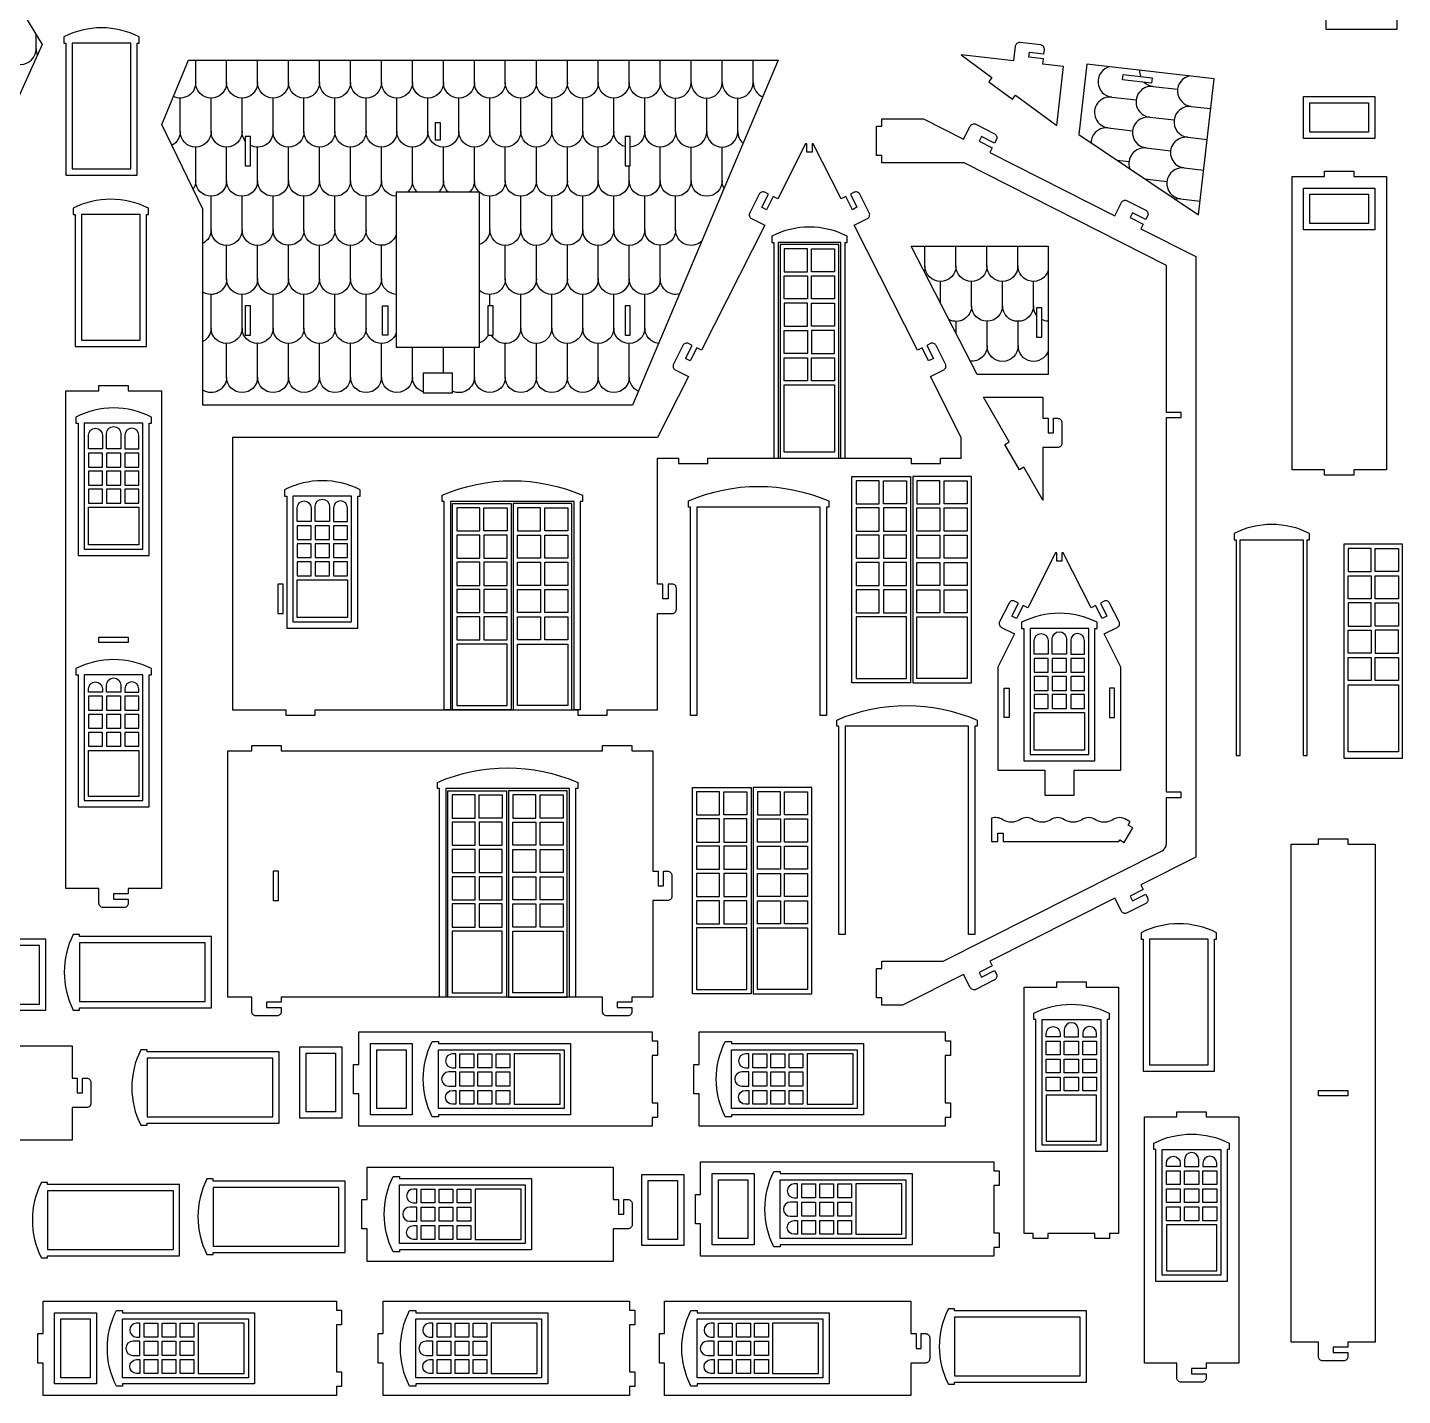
# Model space of a CAD drawing. Extents: x -77 to 269, y -157 to 145.
# Drawn here: x 130.8 to 262.1, y -155.3 to -24.7 of the extents above; entities that cross this region are included whole.
import ezdxf

# ---------------------------------------------------------------- set-up
doc = ezdxf.new("R2010")
doc.units = 0
doc.header["$MEASUREMENT"] = 0
doc.layers.add('LAYER1', color=18, linetype='CONTINUOUS')

msp = doc.modelspace()

# ---------------------------------------------------------------- linework, layer by layer
at = {"layer": 'LAYER1'}
for points in [[(254.74, -12.3), (254.74, -24.9), (261.54, -24.9), (261.54, -12.3), (261.74, -12.3), (261.74, -11.7, 0.238913), (254.54, -11.7), (254.54, -12.3)], [(134.46, -26.23), (134.46, -38.83), (141.26, -38.83), (141.26, -26.23), (141.46, -26.23), (141.46, -25.63, 0.238913), (134.26, -25.63), (134.26, -26.23)], [(227.83, -27.24), (227.87, -26.85, 0.414214), (227.52, -26.4), (225.53, -26.17, 0.414214), (225.09, -26.53), (224.93, -27.92), (219.94, -27.34), (222.86, -29.51), (222.56, -29.91), (224.81, -31.58), (225.11, -31.18), (229.05, -34.1), (229.7, -28.47), (227.71, -28.24), (227.77, -27.74), (226.38, -27.58), (226.44, -27.08)], [(221.86, -115.35), (223.11, -114.71), (223.29, -115.07, -0.414214), (223.11, -115.61), (221.33, -116.51, -0.414214), (220.79, -116.33), (220.16, -115.08), (214.34, -118.02), (212.34, -118.02), (212.34, -117.32), (211.84, -117.32), (211.84, -114.52), (212.34, -114.52), (212.34, -113.82), (218.22, -113.82), (239.1, -103.28, 0.283043), (239.54, -102.57), (239.54, -98.21), (240.94, -98.21), (240.94, -97.71), (239.54, -97.71), (239.54, -61.96), (240.94, -61.96), (240.94, -61.46), (239.54, -61.46), (239.54, -47.43), (220.2, -37.66), (212.34, -37.66), (212.34, -36.96), (211.84, -36.96), (211.84, -34.16), (212.34, -34.16), (212.34, -33.46), (216.32, -33.46), (220.16, -35.4), (220.79, -34.15, -0.414214), (221.33, -33.97), (223.11, -34.88, -0.414214), (223.29, -35.41), (223.11, -35.77), (221.86, -35.14), (221.63, -35.59), (222.88, -36.22), (222.66, -36.66), (234.59, -42.69), (235.22, -41.44, -0.414214), (235.76, -41.26), (237.54, -42.16, -0.414214), (237.72, -42.7), (237.54, -43.06), (236.29, -42.42), (236.06, -42.87), (237.31, -43.5), (237.09, -43.95), (242.34, -46.6), (242.34, -103.89), (237.09, -106.54), (237.31, -106.98), (236.06, -107.61), (236.29, -108.06), (237.54, -107.43), (237.72, -107.79, -0.414214), (237.54, -108.32), (235.76, -109.22, -0.414214), (235.22, -109.05), (234.59, -107.8), (222.66, -113.82), (222.88, -114.27), (221.63, -114.9)], [(200.9, -41.89), (201.54, -40.64), (201.18, -40.46, 0.414214), (200.64, -40.64), (199.74, -42.42, 0.414214), (199.92, -42.96), (201.17, -43.59), (195.14, -55.52), (194.7, -55.3), (194.07, -56.55), (193.62, -56.32), (194.25, -55.07), (193.89, -54.89, 0.414214), (193.36, -55.07), (192.46, -56.86, 0.414214), (192.63, -57.39), (193.88, -58.02), (190.94, -63.84), (150.36, -63.84), (150.36, -89.84), (155.45, -89.84), (155.45, -90.34), (158.25, -90.34), (158.25, -89.84), (183.34, -89.84), (183.34, -90.34), (186.14, -90.34), (186.14, -89.84), (190.94, -89.84), (190.94, -80.64), (192.34, -80.64, 0.414214), (192.74, -80.24), (192.74, -78.24, 0.414214), (192.34, -77.84), (191.94, -77.84), (191.94, -79.24), (191.44, -79.24), (191.44, -77.84), (190.94, -77.84), (190.94, -65.84), (192.94, -65.84), (192.94, -66.34), (195.74, -66.34), (195.74, -65.84), (215.14, -65.84), (215.14, -66.34), (217.94, -66.34), (217.94, -65.84), (219.94, -65.84), (219.94, -63.84), (217.01, -58.02), (218.26, -57.39, 0.414214), (218.43, -56.86), (217.53, -55.07, 0.414214), (217, -54.89), (216.64, -55.07), (217.27, -56.32), (216.82, -56.55), (216.19, -55.3), (215.75, -55.52), (209.72, -43.59), (210.97, -42.96, 0.414214), (211.15, -42.42), (210.25, -40.64, 0.414214), (209.71, -40.46), (209.35, -40.64), (209.98, -41.89), (209.54, -42.12), (208.91, -40.87), (208.46, -41.09), (205.81, -35.84), (205.69, -35.84), (205.69, -36.64), (205.19, -36.64), (205.19, -35.84), (205.08, -35.84), (202.43, -41.09), (201.98, -40.87), (201.35, -42.12)], [(135.34, -42.58), (135.34, -55.18), (142.14, -55.18), (142.14, -42.58), (142.34, -42.58), (142.34, -41.98, 0.238913), (135.14, -41.98), (135.14, -42.58)], [(202.04, -45.24), (202.04, -65.84), (208.84, -65.84), (208.84, -45.24), (209.04, -45.24), (209.04, -44.64, 0.238913), (201.84, -44.64), (201.84, -45.24)], [(137.62, -108.3), (137.62, -106.9), (134.47, -106.9), (134.47, -59.4), (137.62, -59.4), (137.62, -58.9), (140.42, -58.9), (140.42, -59.4), (143.58, -59.4), (143.58, -106.9), (140.42, -106.9), (140.42, -107.4), (139.02, -107.4), (139.02, -107.9), (140.42, -107.9), (140.42, -108.3, -0.414214), (140.02, -108.7), (138.02, -108.7, -0.414214)], [(228.73, -62.02), (229.13, -62.02, -0.414214), (229.53, -62.42), (229.53, -64.42, -0.414214), (229.13, -64.82), (227.73, -64.82), (227.73, -69.84), (225.91, -66.69), (225.48, -66.94), (224.08, -64.52), (224.51, -64.27), (222.05, -60.02), (227.73, -60.02), (227.73, -62.02), (228.23, -62.02), (228.23, -63.42), (228.73, -63.42)], [(135.62, -62.5), (135.62, -75.1), (142.42, -75.1), (142.42, -62.5), (142.62, -62.5), (142.62, -61.9, 0.238913), (135.42, -61.9), (135.42, -62.5)], [(137.94, -63.63), (137.94, -64.95), (136.62, -64.95), (136.62, -63.63, -1)], [(138.34, -64.95), (138.34, -63.48, -1), (139.7, -63.48), (139.7, -64.95)], [(140.1, -63.63), (140.1, -64.95), (141.42, -64.95), (141.42, -63.63, 1)], [(155.54, -69.44), (155.54, -82.04), (162.34, -82.04), (162.34, -69.44), (162.54, -69.44), (162.54, -68.84, 0.238913), (155.34, -68.84), (155.34, -69.44)], [(183.57, -89.84), (182.97, -89.84), (182.97, -69.96), (171.17, -69.96), (171.17, -89.84), (170.57, -89.84), (170.57, -69.96), (170.37, -69.96), (170.37, -69.36, -0.205755), (183.77, -69.36), (183.77, -69.96), (183.57, -69.96)], [(207.08, -90.38), (206.48, -90.38), (206.48, -70.5), (194.68, -70.5), (194.68, -90.38), (194.08, -90.38), (194.08, -70.5), (193.88, -70.5), (193.88, -69.9, -0.205755), (207.28, -69.9), (207.28, -70.5), (207.08, -70.5)], [(157.86, -70.56), (157.86, -71.88), (156.54, -71.88), (156.54, -70.56, -1)], [(158.26, -71.88), (158.26, -70.42, -1), (159.62, -70.42), (159.62, -71.88)], [(160.02, -70.56), (160.02, -71.88), (161.34, -71.88), (161.34, -70.56, 1)], [(246.57, -94.21), (246.57, -73.61), (252.57, -73.61), (252.57, -94.21), (252.97, -94.21), (252.97, -73.61), (253.17, -73.61), (253.17, -73.01, 0.238913), (245.97, -73.01), (245.97, -73.61), (246.17, -73.61), (246.17, -94.21)], [(227.9, -95.59), (227.9, -97.99), (230.7, -97.99), (230.7, -95.59), (235.17, -95.59), (235.17, -85.77), (233.58, -82.6), (234.83, -81.97, 0.414214), (235, -81.44), (234.1, -79.65, 0.414214), (233.56, -79.47), (233.21, -79.65), (233.84, -80.9), (233.39, -81.13), (232.76, -79.88), (232.32, -80.1), (229.66, -74.85), (229.55, -74.85), (229.55, -75.65), (229.05, -75.65), (229.05, -74.85), (228.93, -74.85), (226.28, -80.1), (225.84, -79.88), (225.21, -81.13), (224.76, -80.9), (225.39, -79.65), (225.03, -79.47, 0.414214), (224.5, -79.65), (223.59, -81.44, 0.414214), (223.77, -81.97), (225.02, -82.6), (223.42, -85.77), (223.42, -95.59)], [(225.9, -82.09), (225.9, -94.69), (232.7, -94.69), (232.7, -82.09), (232.9, -82.09), (232.9, -81.49, 0.238913), (225.7, -81.49), (225.7, -82.09)], [(228.22, -83.22), (228.22, -84.54), (226.9, -84.54), (226.9, -83.22, -1)], [(228.62, -84.54), (228.62, -83.07, -1), (229.98, -83.07), (229.98, -84.54)], [(230.38, -83.22), (230.38, -84.54), (231.7, -84.54), (231.7, -83.22, 1)], [(135.62, -86.5), (135.62, -99.1), (142.42, -99.1), (142.42, -86.5), (142.62, -86.5), (142.62, -85.9, 0.238913), (135.42, -85.9), (135.42, -86.5)], [(137.94, -87.83), (137.94, -88.15), (136.62, -88.15), (136.62, -87.83, -1)], [(138.34, -88.15), (138.34, -87.48, -1), (139.7, -87.48), (139.7, -88.15)], [(140.1, -87.83), (140.1, -88.15), (141.42, -88.15), (141.42, -87.83, 1)], [(221.24, -111.29), (220.64, -111.29), (220.64, -91.41), (208.84, -91.41), (208.84, -111.29), (208.24, -111.29), (208.24, -91.41), (208.04, -91.41), (208.04, -90.81, -0.205755), (221.44, -90.81), (221.44, -91.41), (221.24, -91.41)], [(188.5, -93.74), (190.5, -93.74), (190.5, -105.24), (191, -105.24), (191, -106.64), (191.5, -106.64), (191.5, -105.24), (191.9, -105.24, -0.414214), (192.3, -105.64), (192.3, -107.64, -0.414214), (191.9, -108.04), (190.5, -108.04), (190.5, -117.24), (188.5, -117.24), (188.5, -117.74), (187.1, -117.74), (187.1, -118.24), (188.5, -118.24), (188.5, -118.64, -0.414214), (188.1, -119.04), (186.1, -119.04, -0.414214), (185.7, -118.64), (185.7, -117.24), (155.01, -117.24), (155.01, -117.74), (153.61, -117.74), (153.61, -118.24), (155.01, -118.24), (155.01, -118.64, -0.414214), (154.61, -119.04), (152.61, -119.04, -0.414214), (152.21, -118.64), (152.21, -117.24), (149.91, -117.24), (149.91, -93.74), (152.21, -93.74), (152.21, -93.24), (155.01, -93.24), (155.01, -93.74), (185.7, -93.74), (185.7, -93.24), (188.5, -93.24)], [(183.12, -117.24), (182.52, -117.24), (182.52, -97.36), (170.72, -97.36), (170.72, -117.24), (170.12, -117.24), (170.12, -97.36), (169.92, -97.36), (169.92, -96.76, -0.205755), (183.32, -96.76), (183.32, -97.36), (183.12, -97.36)], [(236.3, -101.1), (235.86, -100.85), (236.07, -100.49, -0.068104), (235.71, -100.32, 0.300981), (234.39, -100.32, -0.300981), (232.76, -100.32, 0.300981), (231.43, -100.32, -0.300981), (229.8, -100.32, 0.300981), (228.47, -100.32, -0.300981), (226.84, -100.32, 0.300981), (225.52, -100.32, -0.300981), (223.89, -100.32, 0.236244), (222.82, -100.19), (222.82, -102.4), (223.42, -102.4), (223.42, -101.6), (223.92, -101.6), (223.92, -102.4), (234.97, -102.4), (235.06, -102.24), (235.5, -102.49)], [(251.44, -102.66), (254.04, -102.66), (254.04, -102.16), (256.84, -102.16), (256.84, -102.66), (259.44, -102.66), (259.44, -150.16), (256.84, -150.16), (256.84, -150.66), (255.44, -150.66), (255.44, -151.16), (256.84, -151.16), (256.84, -151.56, -0.414214), (256.44, -151.96), (254.44, -151.96, -0.414214), (254.04, -151.56), (254.04, -150.16), (251.44, -150.16)], [(237.3, -111.71), (237.3, -124.31), (244.1, -124.31), (244.1, -111.71), (244.3, -111.71), (244.3, -111.11, 0.238913), (237.1, -111.11), (237.1, -111.71)], [(119.94, -118.51), (132.54, -118.51), (132.54, -111.71), (119.94, -111.71), (119.94, -111.51), (119.34, -111.51, 0.238913), (119.34, -118.71), (119.94, -118.71)], [(135.76, -118.28), (148.36, -118.28), (148.36, -111.48), (135.76, -111.48), (135.76, -111.28), (135.16, -111.28, 0.238913), (135.16, -118.48), (135.76, -118.48)], [(233.85, -119.39), (233.85, -131.99), (227.05, -131.99), (227.05, -119.39), (226.85, -119.39), (226.85, -118.79, -0.238913), (234.05, -118.79), (234.05, -119.39)], [(229.37, -120.72), (229.37, -121.04), (228.05, -121.04), (228.05, -120.72, -1)], [(231.13, -121.04), (231.13, -120.37, 1), (229.77, -120.37), (229.77, -121.04)], [(231.53, -120.72), (231.53, -121.04), (232.85, -121.04), (232.85, -120.72, 1)], [(111.55, -124.99), (111.55, -121.89), (135.05, -121.89), (135.05, -124.99), (135.55, -124.99), (135.55, -126.39), (136.05, -126.39), (136.05, -124.99), (136.45, -124.99, -0.414214), (136.85, -125.39), (136.85, -127.39, -0.414214), (136.45, -127.79), (135.05, -127.79), (135.05, -130.89), (111.55, -130.89), (111.55, -127.79), (111.05, -127.79), (111.05, -124.99)], [(170.03, -121.67), (182.63, -121.67), (182.63, -128.47), (170.03, -128.47), (170.03, -128.67), (169.43, -128.67, -0.238913), (169.43, -121.47), (170.03, -121.47)], [(198.01, -121.67), (210.61, -121.67), (210.61, -128.47), (198.01, -128.47), (198.01, -128.67), (197.41, -128.67, -0.238913), (197.41, -121.47), (198.01, -121.47)], [(142.21, -129.28), (154.81, -129.28), (154.81, -122.48), (142.21, -122.48), (142.21, -122.28), (141.61, -122.28, 0.238913), (141.61, -129.48), (142.21, -129.48)], [(171.36, -123.99), (171.68, -123.99), (171.68, -122.67), (171.36, -122.67, 1)], [(199.33, -123.99), (199.65, -123.99), (199.65, -122.67), (199.33, -122.67, 1)], [(171.68, -124.39), (171.01, -124.39, 1), (171.01, -125.75), (171.68, -125.75)], [(199.65, -124.39), (198.99, -124.39, 1), (198.99, -125.75), (199.65, -125.75)], [(171.36, -126.15), (171.68, -126.15), (171.68, -127.47), (171.36, -127.47, -1)], [(199.33, -126.15), (199.65, -126.15), (199.65, -127.47), (199.33, -127.47, -1)], [(243.32, -128.68), (246.42, -128.68), (246.42, -152.18), (243.32, -152.18), (243.32, -152.68), (241.92, -152.68), (241.92, -153.18), (243.32, -153.18), (243.32, -153.58, -0.414214), (242.92, -153.98), (240.92, -153.98, -0.414214), (240.52, -153.58), (240.52, -152.18), (237.43, -152.18), (237.43, -128.68), (240.52, -128.68), (240.52, -128.18), (243.32, -128.18)], [(245.32, -131.78), (245.32, -144.38), (238.52, -144.38), (238.52, -131.78), (238.32, -131.78), (238.32, -131.18, -0.238913), (245.52, -131.18), (245.52, -131.78)], [(240.84, -133.1), (240.84, -133.42), (239.52, -133.42), (239.52, -133.1, -1)], [(242.6, -133.42), (242.6, -132.76, 1), (241.24, -132.76), (241.24, -133.42)], [(243, -133.1), (243, -133.42), (244.32, -133.42), (244.32, -133.1, 1)], [(163.21, -136.56), (163.21, -133.46), (186.71, -133.46), (186.71, -136.56), (187.21, -136.56), (187.21, -137.96), (187.71, -137.96), (187.71, -136.56), (188.11, -136.56, -0.414214), (188.51, -136.96), (188.51, -138.96, -0.414214), (188.11, -139.36), (186.71, -139.36), (186.71, -142.46), (163.21, -142.46), (163.21, -139.36), (162.71, -139.36), (162.71, -136.56)], [(202.65, -134.08), (215.25, -134.08), (215.25, -140.88), (202.65, -140.88), (202.65, -141.08), (202.05, -141.08, -0.238913), (202.05, -133.88), (202.65, -133.88)], [(132.72, -141.93), (145.32, -141.93), (145.32, -135.13), (132.72, -135.13), (132.72, -134.93), (132.12, -134.93, 0.238913), (132.12, -142.13), (132.72, -142.13)], [(148.52, -141.6), (161.12, -141.6), (161.12, -134.8), (148.52, -134.8), (148.52, -134.6), (147.92, -134.6, 0.238913), (147.92, -141.8), (148.52, -141.8)], [(166.31, -134.56), (178.91, -134.56), (178.91, -141.36), (166.31, -141.36), (166.31, -141.56), (165.71, -141.56, -0.238913), (165.71, -134.36), (166.31, -134.36)], [(203.98, -136.4), (204.3, -136.4), (204.3, -135.08), (203.98, -135.08, 1)], [(167.64, -136.88), (167.96, -136.88), (167.96, -135.56), (167.64, -135.56, 1)], [(167.96, -137.28), (167.29, -137.28, 1), (167.29, -138.64), (167.96, -138.64)], [(204.3, -136.8), (203.63, -136.8, 1), (203.63, -138.16), (204.3, -138.16)], [(167.64, -139.04), (167.96, -139.04), (167.96, -140.36), (167.64, -140.36, -1)], [(203.98, -138.56), (204.3, -138.56), (204.3, -139.88), (203.98, -139.88, -1)], [(191.62, -149.36), (191.62, -146.26), (215.12, -146.26), (215.12, -149.36), (215.62, -149.36), (215.62, -150.76), (216.12, -150.76), (216.12, -149.36), (216.52, -149.36, -0.414214), (216.92, -149.76), (216.92, -151.76, -0.414214), (216.52, -152.16), (215.12, -152.16), (215.12, -155.26), (191.62, -155.26), (191.62, -152.16), (191.12, -152.16), (191.12, -149.36)], [(219.3, -153.99), (231.9, -153.99), (231.9, -147.19), (219.3, -147.19), (219.3, -146.99), (218.7, -146.99, 0.238913), (218.7, -154.19), (219.3, -154.19)], [(139.88, -147.36), (152.48, -147.36), (152.48, -154.16), (139.88, -154.16), (139.88, -154.36), (139.28, -154.36, -0.238913), (139.28, -147.16), (139.88, -147.16)], [(167.86, -147.36), (180.46, -147.36), (180.46, -154.16), (167.86, -154.16), (167.86, -154.36), (167.26, -154.36, -0.238913), (167.26, -147.16), (167.86, -147.16)], [(194.72, -147.36), (207.32, -147.36), (207.32, -154.16), (194.72, -154.16), (194.72, -154.36), (194.12, -154.36, -0.238913), (194.12, -147.16), (194.72, -147.16)], [(141.21, -149.68), (141.53, -149.68), (141.53, -148.36), (141.21, -148.36, 1)], [(169.18, -149.68), (169.5, -149.68), (169.5, -148.36), (169.18, -148.36, 1)], [(196.04, -149.68), (196.36, -149.68), (196.36, -148.36), (196.04, -148.36, 1)], [(141.53, -150.08), (140.86, -150.08, 1), (140.86, -151.44), (141.53, -151.44)], [(169.5, -150.08), (168.84, -150.08, 1), (168.84, -151.44), (169.5, -151.44)], [(196.36, -150.08), (195.7, -150.08, 1), (195.7, -151.44), (196.36, -151.44)], [(141.21, -151.84), (141.53, -151.84), (141.53, -153.16), (141.21, -153.16, -1)], [(169.18, -151.84), (169.5, -151.84), (169.5, -153.16), (169.18, -153.16, -1)], [(196.04, -151.84), (196.36, -151.84), (196.36, -153.16), (196.04, -153.16, -1)]]:
    msp.add_lwpolyline(points, format="xyb", close=True, dxfattribs=at)
for points in [[(129.8, -31.68), (129.8, -52.88), (104.27, -52.88), (104.27, -20.96), (128.91, -20.96), (132.2, -26.36)], [(140.66, -26.23), (135.06, -26.23), (135.06, -38.23), (140.66, -38.23)], [(146.17, -27.86), (202.45, -27.86), (188.55, -60.77), (147.54, -60.77), (147.54, -42.06), (143.62, -33.98)], [(231.93, -28.22), (231.15, -34.95), (242.58, -42.61), (244.07, -29.62)], [(238.16, -29.54), (238.1, -30.04), (235.32, -29.72), (235.38, -29.22)], [(252.62, -31.32), (259.42, -31.32), (259.42, -35.32), (252.62, -35.32)], [(258.82, -34.72), (253.22, -34.72), (253.22, -31.92), (258.82, -31.92)], [(170.21, -33.84), (169.71, -33.84), (169.71, -35.44), (170.21, -35.44)], [(152.09, -35.12), (151.59, -35.12), (151.59, -37.92), (152.09, -37.92)], [(188.34, -35.12), (187.84, -35.12), (187.84, -37.92), (188.34, -37.92)], [(254.62, -38.95), (254.62, -38.45), (257.42, -38.45), (257.42, -38.7), (257.42, -38.95), (260.52, -38.95), (260.52, -66.95), (257.42, -66.95), (257.42, -67.45), (254.62, -67.45), (254.62, -66.95), (251.52, -66.95), (251.52, -38.95)], [(173.94, -55.24), (173.94, -40.45), (165.99, -40.45), (165.99, -55.24)], [(252.62, -40.05), (259.42, -40.05), (259.42, -44.05), (252.62, -44.05)], [(258.82, -43.45), (253.22, -43.45), (253.22, -40.65), (258.82, -40.65)], [(141.54, -42.58), (135.94, -42.58), (135.94, -54.58), (141.54, -54.58)], [(208.44, -45.24), (202.44, -45.24), (202.44, -65.84), (208.44, -65.84)], [(208.24, -45.44), (202.64, -45.44), (202.64, -65.84), (208.24, -65.84)], [(205.24, -48.04), (205.24, -45.84), (203.04, -45.84), (203.04, -48.04)], [(205.64, -45.84), (207.84, -45.84), (207.84, -48.04), (205.64, -48.04)], [(228.23, -57.83), (221.45, -57.83), (215.15, -45.61), (228.23, -45.61)], [(205.24, -50.64), (203.04, -50.64), (203.04, -48.44), (205.24, -48.44)], [(205.64, -50.64), (205.64, -48.44), (207.84, -48.44), (207.84, -50.64)], [(203.04, -53.24), (205.24, -53.24), (205.24, -51.04), (203.04, -51.04)], [(205.64, -53.24), (205.64, -51.04), (207.84, -51.04), (207.84, -53.24)], [(152.09, -51.29), (151.59, -51.29), (151.59, -54.09), (152.09, -54.09)], [(164.69, -51.29), (165.19, -51.29), (165.19, -54.09), (164.69, -54.09)], [(175.24, -51.29), (174.74, -51.29), (174.74, -54.09), (175.24, -54.09)], [(188.34, -51.29), (187.84, -51.29), (187.84, -54.09), (188.34, -54.09)], [(227.63, -51.49), (227.13, -51.49), (227.13, -54.29), (227.63, -54.29)], [(205.24, -55.84), (203.04, -55.84), (203.04, -53.64), (205.24, -53.64)], [(205.64, -55.84), (207.84, -55.84), (207.84, -53.64), (205.64, -53.64)], [(203.04, -56.24), (205.24, -56.24), (205.24, -58.44), (203.04, -58.44)], [(205.64, -58.44), (205.64, -56.24), (207.84, -56.24), (207.84, -58.44)], [(171.36, -59.59), (171.36, -57.73), (168.56, -57.73), (168.56, -59.59)], [(203.04, -58.84), (207.84, -58.84), (207.84, -65.24), (203.04, -65.24)], [(141.82, -62.5), (136.22, -62.5), (136.22, -74.5), (141.82, -74.5)], [(136.62, -66.67), (137.94, -66.67), (137.94, -65.35), (136.62, -65.35)], [(138.34, -66.67), (139.7, -66.67), (139.7, -65.35), (138.34, -65.35)], [(140.1, -66.67), (141.42, -66.67), (141.42, -65.35), (140.1, -65.35)], [(136.62, -68.39), (137.94, -68.39), (137.94, -67.07), (136.62, -67.07)], [(138.34, -68.39), (139.7, -68.39), (139.7, -67.07), (138.34, -67.07)], [(140.1, -68.39), (141.42, -68.39), (141.42, -67.07), (140.1, -67.07)], [(209.5, -67.58), (215.1, -67.58), (215.1, -87.26), (209.5, -87.26)], [(209.9, -70.18), (212.1, -70.18), (212.1, -67.98), (209.9, -67.98)], [(214.7, -70.18), (212.5, -70.18), (212.5, -67.98), (214.7, -67.98)], [(220.9, -67.58), (215.3, -67.58), (215.3, -87.26), (220.9, -87.26)], [(215.7, -70.18), (217.9, -70.18), (217.9, -67.98), (215.7, -67.98)], [(220.5, -70.18), (218.3, -70.18), (218.3, -67.98), (220.5, -67.98)], [(136.62, -70.11), (137.94, -70.11), (137.94, -68.79), (136.62, -68.79)], [(138.34, -70.11), (139.7, -70.11), (139.7, -68.79), (138.34, -68.79)], [(140.1, -70.11), (141.42, -70.11), (141.42, -68.79), (140.1, -68.79)], [(161.74, -69.44), (156.14, -69.44), (156.14, -81.44), (161.74, -81.44)], [(141.42, -74.1), (136.62, -74.1), (136.62, -70.51), (141.42, -70.51)], [(171.37, -70.16), (176.97, -70.16), (176.97, -89.84), (171.37, -89.84)], [(171.77, -72.76), (173.97, -72.76), (173.97, -70.56), (171.77, -70.56)], [(176.57, -72.76), (174.37, -72.76), (174.37, -70.56), (176.57, -70.56)], [(182.77, -70.16), (177.17, -70.16), (177.17, -89.84), (182.77, -89.84)], [(177.57, -72.76), (179.77, -72.76), (179.77, -70.56), (177.57, -70.56)], [(182.37, -72.76), (180.17, -72.76), (180.17, -70.56), (182.37, -70.56)], [(209.9, -72.78), (212.1, -72.78), (212.1, -70.58), (209.9, -70.58)], [(214.7, -72.78), (214.7, -70.58), (212.5, -70.58), (212.5, -72.78)], [(215.7, -72.78), (215.7, -70.58), (217.9, -70.58), (217.9, -72.78)], [(220.5, -72.78), (218.3, -72.78), (218.3, -70.58), (220.5, -70.58)], [(156.54, -73.6), (157.86, -73.6), (157.86, -72.28), (156.54, -72.28)], [(158.26, -73.6), (159.62, -73.6), (159.62, -72.28), (158.26, -72.28)], [(160.02, -73.6), (161.34, -73.6), (161.34, -72.28), (160.02, -72.28)], [(171.77, -75.36), (173.97, -75.36), (173.97, -73.16), (171.77, -73.16)], [(176.57, -75.36), (176.57, -73.16), (174.37, -73.16), (174.37, -75.36)], [(177.57, -75.36), (177.57, -73.16), (179.77, -73.16), (179.77, -75.36)], [(182.37, -75.36), (180.17, -75.36), (180.17, -73.16), (182.37, -73.16)], [(212.1, -75.38), (212.1, -73.18), (209.9, -73.18), (209.9, -75.38)], [(214.7, -73.18), (212.5, -73.18), (212.5, -75.38), (214.7, -75.38)], [(215.7, -73.18), (217.9, -73.18), (217.9, -75.38), (215.7, -75.38)], [(218.3, -75.38), (218.3, -73.18), (220.5, -73.18), (220.5, -75.38)], [(156.54, -75.32), (157.86, -75.32), (157.86, -74), (156.54, -74)], [(158.26, -75.32), (159.62, -75.32), (159.62, -74), (158.26, -74)], [(160.02, -75.32), (161.34, -75.32), (161.34, -74), (160.02, -74)], [(262.06, -74.04), (256.46, -74.04), (256.46, -94.44), (262.06, -94.44)], [(259.06, -76.64), (259.06, -74.44), (256.86, -74.44), (256.86, -76.64)], [(259.46, -74.44), (261.66, -74.44), (261.66, -76.64), (259.46, -76.64)], [(156.54, -77.04), (157.86, -77.04), (157.86, -75.72), (156.54, -75.72)], [(158.26, -77.04), (159.62, -77.04), (159.62, -75.72), (158.26, -75.72)], [(160.02, -77.04), (161.34, -77.04), (161.34, -75.72), (160.02, -75.72)], [(173.97, -77.96), (173.97, -75.76), (171.77, -75.76), (171.77, -77.96)], [(176.57, -75.76), (174.37, -75.76), (174.37, -77.96), (176.57, -77.96)], [(177.57, -75.76), (179.77, -75.76), (179.77, -77.96), (177.57, -77.96)], [(180.17, -77.96), (180.17, -75.76), (182.37, -75.76), (182.37, -77.96)], [(212.1, -77.98), (212.1, -75.78), (209.9, -75.78), (209.9, -77.98)], [(212.5, -77.98), (214.7, -77.98), (214.7, -75.78), (212.5, -75.78)], [(217.9, -77.98), (215.7, -77.98), (215.7, -75.78), (217.9, -75.78)], [(218.3, -77.98), (218.3, -75.78), (220.5, -75.78), (220.5, -77.98)], [(259.06, -79.24), (256.86, -79.24), (256.86, -77.04), (259.06, -77.04)], [(259.46, -79.24), (259.46, -77.04), (261.66, -77.04), (261.66, -79.24)], [(154.94, -80.64), (155.19, -80.64), (155.19, -77.84), (154.69, -77.84), (154.69, -80.64)], [(161.34, -81.04), (156.54, -81.04), (156.54, -77.44), (161.34, -77.44)], [(173.97, -80.56), (173.97, -78.36), (171.77, -78.36), (171.77, -80.56)], [(174.37, -80.56), (176.57, -80.56), (176.57, -78.36), (174.37, -78.36)], [(179.77, -80.56), (177.57, -80.56), (177.57, -78.36), (179.77, -78.36)], [(180.17, -80.56), (180.17, -78.36), (182.37, -78.36), (182.37, -80.56)], [(212.1, -80.58), (212.1, -78.38), (209.9, -78.38), (209.9, -80.58)], [(212.5, -80.58), (214.7, -80.58), (214.7, -78.38), (212.5, -78.38)], [(217.9, -80.58), (215.7, -80.58), (215.7, -78.38), (217.9, -78.38)], [(218.3, -80.58), (218.3, -78.38), (220.5, -78.38), (220.5, -80.58)], [(256.86, -81.84), (259.06, -81.84), (259.06, -79.64), (256.86, -79.64)], [(259.46, -81.84), (259.46, -79.64), (261.66, -79.64), (261.66, -81.84)], [(173.97, -83.16), (173.97, -80.96), (171.77, -80.96), (171.77, -83.16)], [(174.37, -83.16), (176.57, -83.16), (176.57, -80.96), (174.37, -80.96)], [(179.77, -83.16), (177.57, -83.16), (177.57, -80.96), (179.77, -80.96)], [(180.17, -83.16), (180.17, -80.96), (182.37, -80.96), (182.37, -83.16)], [(209.9, -86.86), (214.7, -86.86), (214.7, -80.98), (209.9, -80.98)], [(220.5, -86.86), (215.7, -86.86), (215.7, -80.98), (220.5, -80.98)], [(232.1, -82.09), (226.5, -82.09), (226.5, -94.09), (232.1, -94.09)], [(259.06, -84.44), (256.86, -84.44), (256.86, -82.24), (259.06, -82.24)], [(259.46, -84.44), (261.66, -84.44), (261.66, -82.24), (259.46, -82.24)], [(137.62, -82.9), (140.42, -82.9), (140.42, -83.4), (137.62, -83.4)], [(171.77, -89.44), (176.57, -89.44), (176.57, -83.56), (171.77, -83.56)], [(182.37, -89.44), (177.57, -89.44), (177.57, -83.56), (182.37, -83.56)], [(226.9, -86.26), (228.22, -86.26), (228.22, -84.94), (226.9, -84.94)], [(228.62, -86.26), (229.98, -86.26), (229.98, -84.94), (228.62, -84.94)], [(230.38, -86.26), (231.7, -86.26), (231.7, -84.94), (230.38, -84.94)], [(256.86, -84.84), (259.06, -84.84), (259.06, -87.04), (256.86, -87.04)], [(259.46, -87.04), (259.46, -84.84), (261.66, -84.84), (261.66, -87.04)], [(141.82, -86.5), (136.22, -86.5), (136.22, -98.5), (141.82, -98.5)], [(224.02, -87.77), (224.52, -87.77), (224.52, -90.57), (224.02, -90.57)], [(226.9, -87.98), (228.22, -87.98), (228.22, -86.66), (226.9, -86.66)], [(228.62, -87.98), (229.98, -87.98), (229.98, -86.66), (228.62, -86.66)], [(230.38, -87.98), (231.7, -87.98), (231.7, -86.66), (230.38, -86.66)], [(234.57, -87.77), (234.07, -87.77), (234.07, -90.57), (234.57, -90.57)], [(256.86, -87.44), (261.66, -87.44), (261.66, -93.84), (256.86, -93.84)], [(136.62, -89.87), (137.94, -89.87), (137.94, -88.55), (136.62, -88.55)], [(138.34, -89.87), (139.7, -89.87), (139.7, -88.55), (138.34, -88.55)], [(140.1, -89.87), (141.42, -89.87), (141.42, -88.55), (140.1, -88.55)], [(226.9, -89.7), (228.22, -89.7), (228.22, -88.38), (226.9, -88.38)], [(228.62, -89.7), (229.98, -89.7), (229.98, -88.38), (228.62, -88.38)], [(230.38, -89.7), (231.7, -89.7), (231.7, -88.38), (230.38, -88.38)], [(136.62, -91.59), (137.94, -91.59), (137.94, -90.27), (136.62, -90.27)], [(138.34, -91.59), (139.7, -91.59), (139.7, -90.27), (138.34, -90.27)], [(140.1, -91.59), (141.42, -91.59), (141.42, -90.27), (140.1, -90.27)], [(231.7, -93.69), (226.9, -93.69), (226.9, -90.1), (231.7, -90.1)], [(136.62, -93.31), (137.94, -93.31), (137.94, -91.99), (136.62, -91.99)], [(138.34, -93.31), (139.7, -93.31), (139.7, -91.99), (138.34, -91.99)], [(140.1, -93.31), (141.42, -93.31), (141.42, -91.99), (140.1, -91.99)], [(141.42, -98.1), (136.62, -98.1), (136.62, -93.71), (141.42, -93.71)], [(170.92, -97.56), (176.52, -97.56), (176.52, -117.24), (170.92, -117.24)], [(171.32, -100.16), (173.52, -100.16), (173.52, -97.96), (171.32, -97.96)], [(176.12, -100.16), (173.92, -100.16), (173.92, -97.96), (176.12, -97.96)], [(182.32, -97.56), (176.72, -97.56), (176.72, -117.24), (182.32, -117.24)], [(177.12, -100.16), (179.32, -100.16), (179.32, -97.96), (177.12, -97.96)], [(181.92, -100.16), (179.72, -100.16), (179.72, -97.96), (181.92, -97.96)], [(194.27, -97.25), (199.87, -97.25), (199.87, -116.93), (194.27, -116.93)], [(194.67, -99.85), (196.87, -99.85), (196.87, -97.65), (194.67, -97.65)], [(199.47, -99.85), (197.27, -99.85), (197.27, -97.65), (199.47, -97.65)], [(205.67, -97.25), (200.07, -97.25), (200.07, -116.93), (205.67, -116.93)], [(200.47, -99.85), (202.67, -99.85), (202.67, -97.65), (200.47, -97.65)], [(205.27, -99.85), (203.07, -99.85), (203.07, -97.65), (205.27, -97.65)], [(171.32, -102.76), (173.52, -102.76), (173.52, -100.56), (171.32, -100.56)], [(176.12, -102.76), (176.12, -100.56), (173.92, -100.56), (173.92, -102.76)], [(177.12, -102.76), (177.12, -100.56), (179.32, -100.56), (179.32, -102.76)], [(181.92, -102.76), (179.72, -102.76), (179.72, -100.56), (181.92, -100.56)], [(194.67, -102.45), (196.87, -102.45), (196.87, -100.25), (194.67, -100.25)], [(199.47, -102.45), (199.47, -100.25), (197.27, -100.25), (197.27, -102.45)], [(200.47, -102.45), (200.47, -100.25), (202.67, -100.25), (202.67, -102.45)], [(205.27, -102.45), (203.07, -102.45), (203.07, -100.25), (205.27, -100.25)], [(173.52, -105.36), (173.52, -103.16), (171.32, -103.16), (171.32, -105.36)], [(176.12, -103.16), (173.92, -103.16), (173.92, -105.36), (176.12, -105.36)], [(177.12, -103.16), (179.32, -103.16), (179.32, -105.36), (177.12, -105.36)], [(179.72, -105.36), (179.72, -103.16), (181.92, -103.16), (181.92, -105.36)], [(196.87, -105.05), (196.87, -102.85), (194.67, -102.85), (194.67, -105.05)], [(199.47, -102.85), (197.27, -102.85), (197.27, -105.05), (199.47, -105.05)], [(200.47, -102.85), (202.67, -102.85), (202.67, -105.05), (200.47, -105.05)], [(203.07, -105.05), (203.07, -102.85), (205.27, -102.85), (205.27, -105.05)], [(154.5, -108.04), (154.75, -108.04), (154.75, -105.24), (154.25, -105.24), (154.25, -108.04)], [(173.52, -107.96), (173.52, -105.76), (171.32, -105.76), (171.32, -107.96)], [(173.92, -107.96), (176.12, -107.96), (176.12, -105.76), (173.92, -105.76)], [(179.32, -107.96), (177.12, -107.96), (177.12, -105.76), (179.32, -105.76)], [(179.72, -107.96), (179.72, -105.76), (181.92, -105.76), (181.92, -107.96)], [(196.87, -107.65), (196.87, -105.45), (194.67, -105.45), (194.67, -107.65)], [(197.27, -107.65), (199.47, -107.65), (199.47, -105.45), (197.27, -105.45)], [(202.67, -107.65), (200.47, -107.65), (200.47, -105.45), (202.67, -105.45)], [(203.07, -107.65), (203.07, -105.45), (205.27, -105.45), (205.27, -107.65)], [(173.52, -110.56), (173.52, -108.36), (171.32, -108.36), (171.32, -110.56)], [(173.92, -110.56), (176.12, -110.56), (176.12, -108.36), (173.92, -108.36)], [(179.32, -110.56), (177.12, -110.56), (177.12, -108.36), (179.32, -108.36)], [(179.72, -110.56), (179.72, -108.36), (181.92, -108.36), (181.92, -110.56)], [(196.87, -110.25), (196.87, -108.05), (194.67, -108.05), (194.67, -110.25)], [(197.27, -110.25), (199.47, -110.25), (199.47, -108.05), (197.27, -108.05)], [(202.67, -110.25), (200.47, -110.25), (200.47, -108.05), (202.67, -108.05)], [(203.07, -110.25), (203.07, -108.05), (205.27, -108.05), (205.27, -110.25)], [(171.32, -116.84), (176.12, -116.84), (176.12, -110.96), (171.32, -110.96)], [(181.92, -116.84), (177.12, -116.84), (177.12, -110.96), (181.92, -110.96)], [(194.67, -116.53), (199.47, -116.53), (199.47, -110.65), (194.67, -110.65)], [(205.27, -116.53), (200.47, -116.53), (200.47, -110.65), (205.27, -110.65)], [(119.94, -112.31), (119.94, -117.91), (131.94, -117.91), (131.94, -112.31)], [(135.76, -112.08), (135.76, -117.68), (147.76, -117.68), (147.76, -112.08)], [(243.5, -111.71), (237.9, -111.71), (237.9, -123.71), (243.5, -123.71)], [(229.05, -116.29), (229.05, -115.79), (231.85, -115.79), (231.85, -116.04), (231.85, -116.29), (234.95, -116.29), (234.95, -139.79), (234.1, -139.79), (234.1, -140.29), (232.7, -140.29), (232.7, -139.79), (228.2, -139.79), (228.2, -140.29), (226.8, -140.29), (226.8, -139.79), (225.95, -139.79), (225.95, -116.29)], [(227.65, -119.39), (233.25, -119.39), (233.25, -131.39), (227.65, -131.39)], [(162.43, -126.47), (161.93, -126.47), (161.93, -123.67), (162.18, -123.67), (162.43, -123.67), (162.43, -120.57), (190.43, -120.57), (190.43, -121.42), (190.93, -121.42), (190.93, -122.82), (190.43, -122.82), (190.43, -127.32), (190.93, -127.32), (190.93, -128.72), (190.43, -128.72), (190.43, -129.57), (162.43, -129.57)], [(194.91, -126.47), (194.41, -126.47), (194.41, -123.67), (194.66, -123.67), (194.91, -123.67), (194.91, -120.57), (218.41, -120.57), (218.41, -121.42), (218.91, -121.42), (218.91, -122.82), (218.41, -122.82), (218.41, -127.32), (218.91, -127.32), (218.91, -128.72), (218.41, -128.72), (218.41, -129.57), (194.91, -129.57)], [(156.8, -128.8), (156.8, -122), (160.8, -122), (160.8, -128.8)], [(163.53, -128.47), (163.53, -121.67), (167.53, -121.67), (167.53, -128.47)], [(229.37, -122.76), (228.05, -122.76), (228.05, -121.44), (229.37, -121.44)], [(231.13, -122.76), (229.77, -122.76), (229.77, -121.44), (231.13, -121.44)], [(232.85, -122.76), (231.53, -122.76), (231.53, -121.44), (232.85, -121.44)], [(142.21, -123.08), (142.21, -128.68), (154.21, -128.68), (154.21, -123.08)], [(160.2, -122.6), (160.2, -128.2), (157.4, -128.2), (157.4, -122.6)], [(166.93, -122.27), (166.93, -127.87), (164.13, -127.87), (164.13, -122.27)], [(170.03, -127.87), (170.03, -122.27), (182.03, -122.27), (182.03, -127.87)], [(173.4, -122.67), (173.4, -123.99), (172.08, -123.99), (172.08, -122.67)], [(175.12, -122.67), (175.12, -123.99), (173.8, -123.99), (173.8, -122.67)], [(176.84, -122.67), (176.84, -123.99), (175.52, -123.99), (175.52, -122.67)], [(181.63, -127.47), (181.63, -122.67), (177.24, -122.67), (177.24, -127.47)], [(198.01, -127.87), (198.01, -122.27), (210.01, -122.27), (210.01, -127.87)], [(201.37, -122.67), (201.37, -123.99), (200.05, -123.99), (200.05, -122.67)], [(203.09, -122.67), (203.09, -123.99), (201.77, -123.99), (201.77, -122.67)], [(204.81, -122.67), (204.81, -123.99), (203.49, -123.99), (203.49, -122.67)], [(209.61, -127.47), (209.61, -122.67), (205.21, -122.67), (205.21, -127.47)], [(229.37, -124.48), (228.05, -124.48), (228.05, -123.16), (229.37, -123.16)], [(231.13, -124.48), (229.77, -124.48), (229.77, -123.16), (231.13, -123.16)], [(232.85, -124.48), (231.53, -124.48), (231.53, -123.16), (232.85, -123.16)], [(173.4, -124.39), (173.4, -125.75), (172.08, -125.75), (172.08, -124.39)], [(175.12, -124.39), (175.12, -125.75), (173.8, -125.75), (173.8, -124.39)], [(176.84, -124.39), (176.84, -125.75), (175.52, -125.75), (175.52, -124.39)], [(201.37, -124.39), (201.37, -125.75), (200.05, -125.75), (200.05, -124.39)], [(203.09, -124.39), (203.09, -125.75), (201.77, -125.75), (201.77, -124.39)], [(204.81, -124.39), (204.81, -125.75), (203.49, -125.75), (203.49, -124.39)], [(229.37, -126.2), (228.05, -126.2), (228.05, -124.88), (229.37, -124.88)], [(231.13, -126.2), (229.77, -126.2), (229.77, -124.88), (231.13, -124.88)], [(232.85, -126.2), (231.53, -126.2), (231.53, -124.88), (232.85, -124.88)], [(173.4, -126.15), (173.4, -127.47), (172.08, -127.47), (172.08, -126.15)], [(175.12, -126.15), (175.12, -127.47), (173.8, -127.47), (173.8, -126.15)], [(176.84, -126.15), (176.84, -127.47), (175.52, -127.47), (175.52, -126.15)], [(201.37, -126.15), (201.37, -127.47), (200.05, -127.47), (200.05, -126.15)], [(203.09, -126.15), (203.09, -127.47), (201.77, -127.47), (201.77, -126.15)], [(204.81, -126.15), (204.81, -127.47), (203.49, -127.47), (203.49, -126.15)], [(228.05, -130.99), (232.85, -130.99), (232.85, -126.6), (228.05, -126.6)], [(254.04, -126.16), (256.84, -126.16), (256.84, -126.66), (254.04, -126.66)], [(239.12, -131.78), (244.72, -131.78), (244.72, -143.78), (239.12, -143.78)], [(195.05, -138.88), (194.55, -138.88), (194.55, -136.08), (194.8, -136.08), (195.05, -136.08), (195.05, -132.98), (223.05, -132.98), (223.05, -133.83), (223.55, -133.83), (223.55, -135.23), (223.05, -135.23), (223.05, -139.73), (223.55, -139.73), (223.55, -141.13), (223.05, -141.13), (223.05, -141.97), (195.05, -141.97)], [(240.84, -135.14), (239.52, -135.14), (239.52, -133.82), (240.84, -133.82)], [(242.6, -135.14), (241.24, -135.14), (241.24, -133.82), (242.6, -133.82)], [(244.32, -135.14), (243, -135.14), (243, -133.82), (244.32, -133.82)], [(166.31, -140.76), (166.31, -135.16), (178.31, -135.16), (178.31, -140.76)], [(189.44, -140.96), (189.44, -134.16), (193.44, -134.16), (193.44, -140.96)], [(192.84, -134.76), (192.84, -140.36), (190.04, -140.36), (190.04, -134.76)], [(196.15, -140.88), (196.15, -134.08), (200.15, -134.08), (200.15, -140.88)], [(199.55, -134.68), (199.55, -140.28), (196.75, -140.28), (196.75, -134.68)], [(202.65, -140.28), (202.65, -134.68), (214.65, -134.68), (214.65, -140.28)], [(206.02, -135.08), (206.02, -136.4), (204.7, -136.4), (204.7, -135.08)], [(207.74, -135.08), (207.74, -136.4), (206.42, -136.4), (206.42, -135.08)], [(209.46, -135.08), (209.46, -136.4), (208.14, -136.4), (208.14, -135.08)], [(214.25, -139.88), (214.25, -135.08), (209.86, -135.08), (209.86, -139.88)], [(132.72, -135.73), (132.72, -141.33), (144.72, -141.33), (144.72, -135.73)], [(148.52, -135.4), (148.52, -141), (160.52, -141), (160.52, -135.4)], [(169.68, -135.56), (169.68, -136.88), (168.36, -136.88), (168.36, -135.56)], [(171.4, -135.56), (171.4, -136.88), (170.08, -136.88), (170.08, -135.56)], [(173.12, -135.56), (173.12, -136.88), (171.8, -136.88), (171.8, -135.56)], [(177.91, -140.36), (177.91, -135.56), (173.52, -135.56), (173.52, -140.36)], [(240.84, -136.86), (239.52, -136.86), (239.52, -135.54), (240.84, -135.54)], [(242.6, -136.86), (241.24, -136.86), (241.24, -135.54), (242.6, -135.54)], [(244.32, -136.86), (243, -136.86), (243, -135.54), (244.32, -135.54)], [(169.68, -137.28), (169.68, -138.64), (168.36, -138.64), (168.36, -137.28)], [(171.4, -137.28), (171.4, -138.64), (170.08, -138.64), (170.08, -137.28)], [(173.12, -137.28), (173.12, -138.64), (171.8, -138.64), (171.8, -137.28)], [(206.02, -136.8), (206.02, -138.16), (204.7, -138.16), (204.7, -136.8)], [(207.74, -136.8), (207.74, -138.16), (206.42, -138.16), (206.42, -136.8)], [(209.46, -136.8), (209.46, -138.16), (208.14, -138.16), (208.14, -136.8)], [(240.84, -138.58), (239.52, -138.58), (239.52, -137.26), (240.84, -137.26)], [(242.6, -138.58), (241.24, -138.58), (241.24, -137.26), (242.6, -137.26)], [(244.32, -138.58), (243, -138.58), (243, -137.26), (244.32, -137.26)], [(169.68, -139.04), (169.68, -140.36), (168.36, -140.36), (168.36, -139.04)], [(171.4, -139.04), (171.4, -140.36), (170.08, -140.36), (170.08, -139.04)], [(173.12, -139.04), (173.12, -140.36), (171.8, -140.36), (171.8, -139.04)], [(206.02, -138.56), (206.02, -139.88), (204.7, -139.88), (204.7, -138.56)], [(207.74, -138.56), (207.74, -139.88), (206.42, -139.88), (206.42, -138.56)], [(209.46, -138.56), (209.46, -139.88), (208.14, -139.88), (208.14, -138.56)], [(239.52, -143.38), (244.32, -143.38), (244.32, -138.98), (239.52, -138.98)], [(132.28, -152.16), (131.78, -152.16), (131.78, -149.36), (132.03, -149.36), (132.28, -149.36), (132.28, -146.26), (160.28, -146.26), (160.28, -147.11), (160.78, -147.11), (160.78, -148.51), (160.28, -148.51), (160.28, -153.01), (160.78, -153.01), (160.78, -154.41), (160.28, -154.41), (160.28, -155.26), (132.28, -155.26)], [(164.76, -152.16), (164.26, -152.16), (164.26, -149.36), (164.51, -149.36), (164.76, -149.36), (164.76, -146.26), (188.26, -146.26), (188.26, -147.11), (188.76, -147.11), (188.76, -148.51), (188.26, -148.51), (188.26, -153.01), (188.76, -153.01), (188.76, -154.41), (188.26, -154.41), (188.26, -155.26), (164.76, -155.26)], [(133.38, -154.16), (133.38, -147.36), (137.38, -147.36), (137.38, -154.16)], [(136.78, -147.96), (136.78, -153.56), (133.98, -153.56), (133.98, -147.96)], [(139.88, -153.56), (139.88, -147.96), (151.88, -147.96), (151.88, -153.56)], [(167.86, -153.56), (167.86, -147.96), (179.86, -147.96), (179.86, -153.56)], [(194.72, -153.56), (194.72, -147.96), (206.72, -147.96), (206.72, -153.56)], [(219.3, -147.79), (219.3, -153.39), (231.3, -153.39), (231.3, -147.79)], [(143.25, -148.36), (143.25, -149.68), (141.93, -149.68), (141.93, -148.36)], [(144.97, -148.36), (144.97, -149.68), (143.65, -149.68), (143.65, -148.36)], [(146.69, -148.36), (146.69, -149.68), (145.37, -149.68), (145.37, -148.36)], [(151.48, -153.16), (151.48, -148.36), (147.09, -148.36), (147.09, -153.16)], [(171.22, -148.36), (171.22, -149.68), (169.9, -149.68), (169.9, -148.36)], [(172.94, -148.36), (172.94, -149.68), (171.62, -149.68), (171.62, -148.36)], [(174.66, -148.36), (174.66, -149.68), (173.34, -149.68), (173.34, -148.36)], [(179.46, -153.16), (179.46, -148.36), (175.06, -148.36), (175.06, -153.16)], [(198.08, -148.36), (198.08, -149.68), (196.76, -149.68), (196.76, -148.36)], [(199.8, -148.36), (199.8, -149.68), (198.48, -149.68), (198.48, -148.36)], [(201.52, -148.36), (201.52, -149.68), (200.2, -149.68), (200.2, -148.36)], [(206.32, -153.16), (206.32, -148.36), (201.92, -148.36), (201.92, -153.16)], [(143.25, -150.08), (143.25, -151.44), (141.93, -151.44), (141.93, -150.08)], [(144.97, -150.08), (144.97, -151.44), (143.65, -151.44), (143.65, -150.08)], [(146.69, -150.08), (146.69, -151.44), (145.37, -151.44), (145.37, -150.08)], [(171.22, -150.08), (171.22, -151.44), (169.9, -151.44), (169.9, -150.08)], [(172.94, -150.08), (172.94, -151.44), (171.62, -151.44), (171.62, -150.08)], [(174.66, -150.08), (174.66, -151.44), (173.34, -151.44), (173.34, -150.08)], [(198.08, -150.08), (198.08, -151.44), (196.76, -151.44), (196.76, -150.08)], [(199.8, -150.08), (199.8, -151.44), (198.48, -151.44), (198.48, -150.08)], [(201.52, -150.08), (201.52, -151.44), (200.2, -151.44), (200.2, -150.08)], [(143.25, -151.84), (143.25, -153.16), (141.93, -153.16), (141.93, -151.84)], [(144.97, -151.84), (144.97, -153.16), (143.65, -153.16), (143.65, -151.84)], [(146.69, -151.84), (146.69, -153.16), (145.37, -153.16), (145.37, -151.84)], [(171.22, -151.84), (171.22, -153.16), (169.9, -153.16), (169.9, -151.84)], [(172.94, -151.84), (172.94, -153.16), (171.62, -153.16), (171.62, -151.84)], [(174.66, -151.84), (174.66, -153.16), (173.34, -153.16), (173.34, -151.84)], [(198.08, -151.84), (198.08, -153.16), (196.76, -153.16), (196.76, -151.84)], [(199.8, -151.84), (199.8, -153.16), (198.48, -153.16), (198.48, -151.84)], [(201.52, -151.84), (201.52, -153.16), (200.2, -153.16), (200.2, -151.84)]]:
    msp.add_lwpolyline(points, close=True, dxfattribs=at)
for points in [[(131.62, -26.78), (131.62, -25.4)], [(146.85, -29.99), (146.85, -27.86)], [(149.8, -29.99), (149.8, -27.86)], [(152.76, -29.99), (152.76, -27.86)], [(155.72, -29.99), (155.72, -27.86)], [(158.67, -29.99), (158.67, -27.86)], [(161.63, -29.99), (161.63, -27.86)], [(164.59, -29.99), (164.59, -27.86)], [(167.54, -29.99), (167.54, -27.86)], [(170.5, -29.99), (170.5, -27.86)], [(173.46, -29.99), (173.46, -27.86)], [(176.41, -29.99), (176.41, -27.86)], [(179.37, -29.99), (179.37, -27.86)], [(182.33, -29.99), (182.33, -27.86)], [(185.28, -29.99), (185.28, -27.86)], [(188.24, -29.99), (188.24, -27.86)], [(191.2, -29.99), (191.2, -27.86)], [(194.15, -29.99), (194.15, -27.86)], [(197.11, -29.99), (197.11, -27.86)], [(200.07, -29.99), (200.07, -27.86)], [(145.37, -34.67), (145.37, -31.47)], [(148.32, -34.67), (148.32, -31.47)], [(151.28, -34.67), (151.28, -31.47)], [(154.24, -34.67), (154.24, -31.47)], [(157.19, -34.67), (157.19, -31.47)], [(160.15, -34.67), (160.15, -31.47)], [(163.11, -34.67), (163.11, -31.47)], [(166.06, -34.67), (166.06, -31.47)], [(169.02, -34.67), (169.02, -31.47)], [(171.98, -34.67), (171.98, -31.47)], [(174.93, -34.67), (174.93, -31.47)], [(177.89, -34.67), (177.89, -31.47)], [(180.85, -34.67), (180.85, -31.47)], [(183.8, -34.67), (183.8, -31.47)], [(186.76, -34.67), (186.76, -31.47)], [(189.72, -34.67), (189.72, -31.47)], [(192.67, -34.67), (192.67, -31.47)], [(195.63, -34.67), (195.63, -31.47)], [(198.59, -34.67), (198.59, -31.47)], [(234.3, -31.38), (236.63, -31.65)], [(238.26, -30.36), (240.59, -30.62)], [(241.89, -32.27), (243.74, -32.48)], [(237.92, -33.29), (240.25, -33.56)], [(233.96, -34.31), (236.29, -34.58)], [(241.55, -35.21), (243.4, -35.42)], [(146.85, -39.36), (146.85, -36.15)], [(149.8, -39.36), (149.8, -36.15)], [(152.76, -39.36), (152.76, -36.15)], [(155.72, -39.36), (155.72, -36.15)], [(158.67, -39.36), (158.67, -36.15)], [(161.63, -39.36), (161.63, -36.15)], [(164.59, -39.36), (164.59, -36.15)], [(167.54, -39.36), (167.54, -36.15)], [(170.5, -39.36), (170.5, -36.15)], [(173.46, -39.36), (173.46, -36.15)], [(176.41, -39.36), (176.41, -36.15)], [(179.37, -39.36), (179.37, -36.15)], [(182.33, -39.36), (182.33, -36.15)], [(185.28, -39.36), (185.28, -36.15)], [(191.2, -39.36), (191.2, -36.15)], [(194.15, -39.36), (194.15, -36.15)], [(197.11, -39.36), (197.11, -36.15)], [(237.59, -36.23), (239.91, -36.5)], [(188.24, -39.36), (188.24, -37.92)], [(234.79, -37.39), (235.95, -37.52)], [(237.49, -39.19), (239.57, -39.43)], [(241.21, -38.14), (243.07, -38.36)], [(148.32, -44.04), (148.32, -40.84)], [(151.28, -44.04), (151.28, -40.84)], [(154.24, -44.04), (154.24, -40.84)], [(157.19, -44.04), (157.19, -40.84)], [(160.15, -44.04), (160.15, -40.84)], [(163.11, -44.04), (163.11, -40.84)], [(174.93, -44.04), (174.93, -40.84)], [(177.89, -44.04), (177.89, -40.84)], [(180.85, -44.04), (180.85, -40.84)], [(183.8, -44.04), (183.8, -40.84)], [(186.76, -44.04), (186.76, -40.84)], [(189.72, -44.04), (189.72, -40.84)], [(192.67, -44.04), (192.67, -40.84)], [(240.87, -41.08), (242.73, -41.3)], [(149.8, -48.73), (149.8, -45.52)], [(152.76, -48.73), (152.76, -45.52)], [(155.72, -48.73), (155.72, -45.52)], [(158.67, -48.73), (158.67, -45.52)], [(161.63, -48.73), (161.63, -45.52)], [(164.59, -48.73), (164.59, -45.52)], [(176.41, -48.73), (176.41, -45.52)], [(179.37, -48.73), (179.37, -45.52)], [(182.33, -48.73), (182.33, -45.52)], [(185.28, -48.73), (185.28, -45.52)], [(188.24, -48.73), (188.24, -45.52)], [(191.2, -48.73), (191.2, -45.52)], [(216.47, -47.48), (216.47, -45.61)], [(219.43, -47.48), (219.43, -45.61)], [(222.39, -47.48), (222.39, -45.61)], [(225.34, -47.48), (225.34, -45.61)], [(217.96, -51.05), (217.96, -48.95)], [(220.92, -51.29), (220.92, -48.95)], [(223.87, -51.29), (223.87, -48.95)], [(226.83, -51.29), (226.83, -48.95)], [(148.32, -53.41), (148.32, -50.2)], [(151.28, -53.41), (151.28, -50.2)], [(154.24, -53.41), (154.24, -50.2)], [(157.19, -53.41), (157.19, -50.2)], [(160.15, -53.41), (160.15, -50.2)], [(163.11, -53.41), (163.11, -50.2)], [(174.93, -51.29), (174.93, -50.2)], [(177.89, -53.41), (177.89, -50.2)], [(180.85, -53.41), (180.85, -50.2)], [(183.8, -53.41), (183.8, -50.2)], [(186.76, -53.41), (186.76, -50.2)], [(189.72, -53.41), (189.72, -50.2)], [(219.45, -53.94), (219.45, -52.77)], [(222.4, -55.11), (222.4, -52.77)], [(225.36, -55.11), (225.36, -52.77)], [(149.8, -58.09), (149.8, -54.89)], [(152.76, -58.09), (152.76, -54.89)], [(155.72, -58.09), (155.72, -54.89)], [(158.67, -58.09), (158.67, -54.89)], [(161.63, -58.09), (161.63, -54.89)], [(164.59, -58.09), (164.59, -54.89)], [(176.41, -58.09), (176.41, -54.89)], [(179.37, -58.09), (179.37, -54.89)], [(182.33, -58.09), (182.33, -54.89)], [(185.28, -58.09), (185.28, -54.89)], [(188.24, -58.09), (188.24, -54.89)], [(167.54, -58.09), (167.54, -55.24)], [(170.5, -57.73), (170.5, -55.24)], [(173.46, -58.09), (173.46, -55.24)]]:
    msp.add_lwpolyline(points, dxfattribs=at)
for points in [[(125.39, -27.69, 0.16682), (125.7, -26.78, 1), (128.66, -26.78, 1), (131.62, -26.78, 0.104172), (131.74, -27.38)], [(234.12, -28.47, 0.837253), (234.3, -31.38, 1), (233.96, -34.31, 0.437228), (232.32, -35.73)], [(236.96, -28.8, 0.106398), (237.05, -29.41)], [(191.2, -29.99, -1), (188.24, -29.99, -1), (185.28, -29.99, -1), (182.33, -29.99, -1), (179.37, -29.99, -1), (176.41, -29.99, -1), (173.46, -29.99, -1), (170.5, -29.99, -1), (167.54, -29.99, -1), (164.59, -29.99, -1), (161.63, -29.99, -1), (158.67, -29.99, -1), (155.72, -29.99, -1), (152.76, -29.99, -1), (149.8, -29.99, -1), (146.85, -29.99, -0.552615), (144.73, -31.32)], [(191.2, -29.99, 1), (194.15, -29.99, 1), (197.11, -29.99, 1), (200.07, -29.99, 0.302686), (200.98, -31.35)], [(237.41, -29.96, 0.162473), (238.26, -30.36, 1), (237.92, -33.29, 1), (237.59, -36.23, 0.561627), (236.03, -38.22)], [(241.76, -29.35, 0.853828), (241.89, -32.27, 1), (241.55, -35.21, 1), (241.21, -38.14, 1), (240.87, -41.08, 0.088868), (240.35, -41.11)], [(151.59, -35.57, -0.165242), (151.28, -34.67, -1), (148.32, -34.67, -1), (145.37, -34.67, -0.276515), (144.59, -35.98)], [(187.84, -36.1, -0.335604), (186.76, -34.67, -1), (183.8, -34.67, -1), (180.85, -34.67, -1), (177.89, -34.67, -1), (174.93, -34.67, -1), (171.98, -34.67, -1), (169.02, -34.67, -1), (166.06, -34.67, -1), (163.11, -34.67, -1), (160.15, -34.67, -1), (157.19, -34.67, -1), (154.24, -34.67, -0.560325), (152.09, -35.99)], [(192.67, -34.67, -1), (189.72, -34.67, -0.394978), (188.34, -36.15)], [(192.67, -34.67, 1), (195.63, -34.67, 1), (198.59, -34.67, 0.218062), (199.1, -35.79)], [(165.99, -40.83, -0.398999), (164.59, -39.36, -1), (161.63, -39.36, -1), (158.67, -39.36, -1), (155.72, -39.36, -1), (152.76, -39.36, -1), (149.8, -39.36, -1), (146.85, -39.36, -0.141827), (146.62, -40.15)], [(168.03, -40.45, -0.211429), (167.54, -39.36, -0.211429), (167.06, -40.45)], [(170.98, -40.45, -0.211429), (170.5, -39.36, -0.211429), (170.02, -40.45)], [(197.29, -40.07, -0.126556), (197.11, -39.36, -1), (194.15, -39.36, -1), (191.2, -39.36, -1), (188.24, -39.36, -1), (185.28, -39.36, -1), (182.33, -39.36, -1), (179.37, -39.36, -1), (176.41, -39.36, -1), (173.46, -39.36, -0.211429), (172.97, -40.45)], [(165.99, -44.51, -0.849605), (163.11, -44.04, -1), (160.15, -44.04, -1), (157.19, -44.04, -1), (154.24, -44.04, -1), (151.28, -44.04, -1), (148.32, -44.04, -0.276487), (147.54, -45.34)], [(195.16, -45.13, -0.654431), (192.67, -44.04, -1), (189.72, -44.04, -1), (186.76, -44.04, -1), (183.8, -44.04, -1), (180.85, -44.04, -1), (177.89, -44.04, -1), (174.93, -44.04, -0.320194), (173.94, -45.44)], [(228.23, -47.93, -0.853828), (225.34, -47.48, -1), (222.39, -47.48, -1), (219.43, -47.48, -1), (216.47, -47.48, -0.088868), (216.38, -47.99)], [(165.99, -50.2, -0.398999), (164.59, -48.73, -1), (161.63, -48.73, -1), (158.67, -48.73, -1), (155.72, -48.73, -1), (152.76, -48.73, -1), (149.8, -48.73, -0.588198), (147.54, -49.98)], [(193.03, -50.16, -0.487426), (191.2, -48.73, -1), (188.24, -48.73, -1), (185.28, -48.73, -1), (182.33, -48.73, -1), (179.37, -48.73, -1), (176.41, -48.73, -0.652106), (173.94, -49.82)], [(227.13, -52.18, -0.162473), (226.83, -51.29, -1), (223.87, -51.29, -1), (220.92, -51.29, -0.561627), (218.76, -52.61)], [(165.99, -53.88, -0.849605), (163.11, -53.41, -1), (160.15, -53.41, -1), (157.19, -53.41, -1), (154.24, -53.41, -1), (151.28, -53.41, -1), (148.32, -53.41, -0.276487), (147.54, -54.71)], [(191.04, -54.88, -0.382995), (189.72, -53.41, -1), (186.76, -53.41, -1), (183.8, -53.41, -1), (180.85, -53.41, -1), (177.89, -53.41, -0.785786), (175.1, -54.09)], [(228.23, -52.77, -0.106398), (227.63, -52.6)], [(174.77, -54.09, -0.192833), (173.94, -54.81)], [(228.23, -55.62, -0.837253), (225.36, -55.11, -1), (222.4, -55.11, -0.437228), (220.81, -56.58)], [(168.56, -59.5, -0.324493), (167.54, -58.09, -1), (164.59, -58.09, -1), (161.63, -58.09, -1), (158.67, -58.09, -1), (155.72, -58.09, -1), (152.76, -58.09, -1), (149.8, -58.09, -0.588198), (147.54, -59.35)], [(189.11, -59.44, -0.294902), (188.24, -58.09, -1), (185.28, -58.09, -1), (182.33, -58.09, -1), (179.37, -58.09, -1), (176.41, -58.09, -1), (173.46, -58.09, -0.546414), (171.36, -59.44)]]:
    msp.add_lwpolyline(points, format="xyb", dxfattribs=at)

doc.saveas('drawing.dxf')
